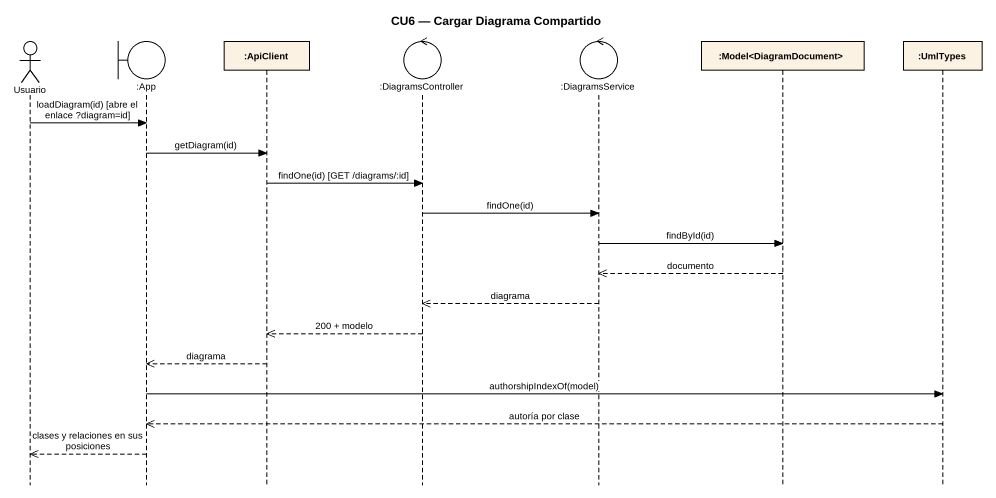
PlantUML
@startuml
title CU6 — Cargar Diagrama Compartido
hide footbox
actor Usuario
boundary ":App" as App
participant ":ApiClient" as ApiClient
control ":DiagramsController" as DiagramsController
control ":DiagramsService" as DiagramsService
participant ":Model<DiagramDocument>" as Model_DiagramDocument
participant ":UmlTypes" as UmlTypes

Usuario -> App : loadDiagram(id) [abre el enlace ?diagram=id]
App -> ApiClient : getDiagram(id)
ApiClient -> DiagramsController : findOne(id) [GET /diagrams/:id]
DiagramsController -> DiagramsService : findOne(id)
DiagramsService -> Model_DiagramDocument : findById(id)
Model_DiagramDocument -->> DiagramsService : documento
DiagramsService -->> DiagramsController : diagrama
DiagramsController -->> ApiClient : 200 + modelo
ApiClient -->> App : diagrama
App -> UmlTypes : authorshipIndexOf(model)
UmlTypes -->> App : autoría por clase
App -->> Usuario : clases y relaciones en sus posiciones
@enduml
